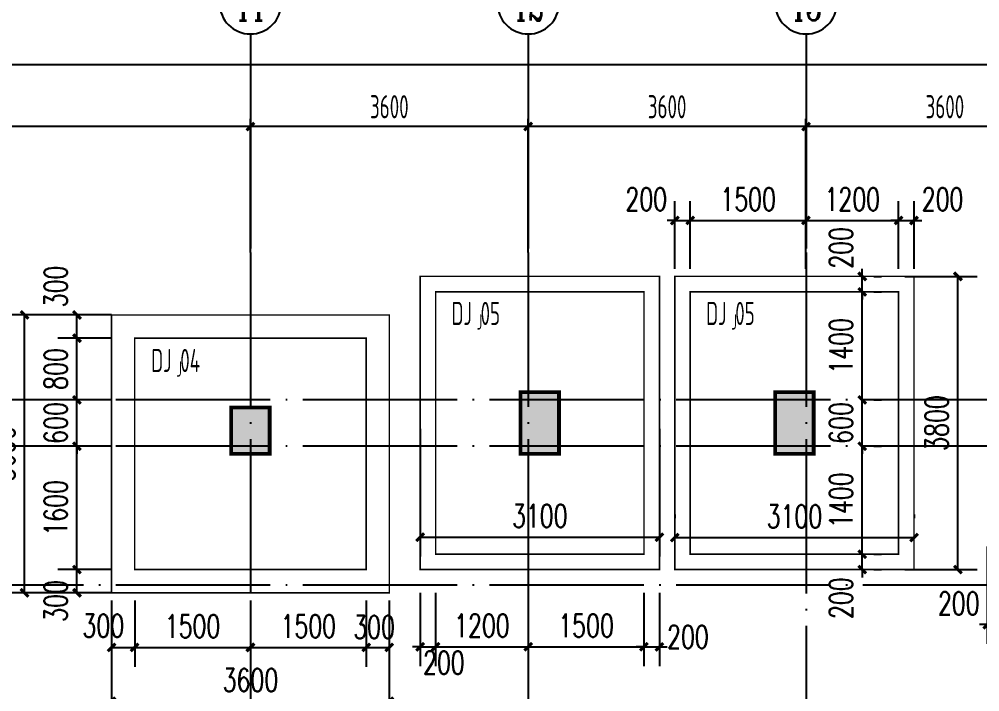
# Model space of a CAD drawing. Extents: x 127019 to 780419, y 327305 to 369305.
# Drawn here: x 225755 to 238203, y 355578 to 364294 of the extents above; entities that cross this region are included whole.
import ezdxf
from ezdxf.enums import TextEntityAlignment as Align

# ---------------------------------------------------------------- set-up
doc = ezdxf.new("R2010")
doc.units = 0
doc.header["$LTSCALE"] = 1000
doc.header["$MEASUREMENT"] = 0
doc.linetypes.add('CONTINOUS', pattern=[0])
doc.linetypes.add('DOTE', pattern=[2.42, 2, -0.2, 0.02, -0.2])
doc.layers.get('0').update_dxf_attribs({"linetype": 'CONTINUOUS'})
doc.layers.get('Defpoints').update_dxf_attribs({"linetype": 'CONTINUOUS'})
for name, color, linetype in [('1503', 7, 'CONTINUOUS'), ('2106', 2, 'CONTINUOUS'), ('AXIS_TEXT', 7, 'CONTINUOUS'), ('COLU', 7, 'CONTINUOUS'), ('COLUMN', 7, 'CONTINUOUS'), ('DIM', 3, 'CONTINUOUS'), ('DOTE', 8, 'DOTE'), ('PUB_DIM', 3, 'CONTINUOUS'), ('柱涂实', 54, 'CONTINUOUS')]:
    doc.layers.add(name, color=color, linetype=linetype)
doc.styles.add('_TCH_DIM_T3', font='SIMPLEX', dxfattribs={"width": 0.705882, "bigfont": 'GBCBIG'})
doc.styles.add('COMPLEX', font='COMPLEX.shx')
doc.styles.get("Standard").update_dxf_attribs({"font": 'gbxwxt.shx', "bigfont": 'gbhzfs.shx'})
doc.styles.add('TSSD_Dimension', font='gbxwxt.shx', dxfattribs={"width": 0.7, "bigfont": 'gbhzfs.shx'})
doc.dimstyles.new('_TCH_ARCH&&100', dxfattribs={"dimtxt": 297.5, "dimasz": 100, "dimexe": 250, "dimexo": 300, "dimgap": 126.25, "dimtad": 1, "dimdec": 0, "dimzin": 0, "dimdsep": 46, "dimtxsty": '_TCH_DIM_T3', "dimblk": 'ARCHTICK', "dimcen": 0.09, "dimclrt": 7, "dimazin": 2, "dimtfac": 1, "dimtdec": 0, "dimtix": 1, "dimtmove": 2, "dimatfit": 3, "dimfxl": 0, "dimtolj": 1, "dimtzin": 0, "dimarcsym": 0})
doc.dimstyles.new('TSSD_100_100', dxfattribs={"dimtxt": 300, "dimasz": 100, "dimexe": 100, "dimexo": 250, "dimgap": 100, "dimtad": 1, "dimdec": 0, "dimzin": 0, "dimdsep": 46, "dimtxsty": 'TSSD_Dimension', "dimblk": 'ARCHTICK', "dimcen": 0, "dimdle": 100, "dimclrt": 7, "dimadec": 0, "dimazin": 0, "dimtfac": 1, "dimtdec": 0, "dimtix": 1, "dimtmove": 2, "dimatfit": 3, "dimfxl": 0, "dimtolj": 1, "dimtzin": 0, "dimarcsym": 0})

# ---------------------------------------------------------------- blocks, each defined once
blk = doc.blocks.new('_axiso')
blk.add_circle((0, 0), 0.5)
at = {"layer": 'AXIS_TEXT', "style": 'COMPLEX', "width": 1.041667}
blk.add_attdef('A', text='', height=0.56, dxfattribs=at).set_placement((-0.25, -0.28), (0.25, -0.28), align=Align.FIT)
blk = doc.blocks.new('_ArchTick')
at = {"color": 0, "linetype": 'ByBlock', "const_width": 0.4}
blk.add_lwpolyline([(-0.5, -0.5), (0.5, 0.5)], dxfattribs=at)
blk = doc.blocks.new('*D79')
at = {"layer": 'Defpoints', "color": 0, "linetype": 'CONTINOUS', "transparency": 16777216}
for p in [(235951, 362903), (235951, 361022), (239551, 361022)]:
    blk.add_point(p, dxfattribs=at)
at = {"layer": 'PUB_DIM', "color": 0, "linetype": 'CONTINOUS', "lineweight": -2, "transparency": 16777216}
for p, q in [((239651, 362903), (235851, 362903)), ((235951, 361272), (235951, 363003)), ((239551, 361272), (239551, 363003))]:
    blk.add_line(p, q, dxfattribs=at)
at = {"layer": 'PUB_DIM', "color": 0, "linetype": 'CONTINOUS', "lineweight": -2, "transparency": 16777216, "xscale": 100, "yscale": 100, "zscale": 100, "rotation": 180}
blk.add_blockref('_ArchTick', (235951, 362903), dxfattribs=at)
at = {"layer": 'PUB_DIM', "color": 0, "linetype": 'CONTINOUS', "lineweight": -2, "transparency": 16777216, "xscale": 100, "yscale": 100, "zscale": 100}
blk.add_blockref('_ArchTick', (239551, 362903), dxfattribs=at)
at = {"layer": 'PUB_DIM', "color": 7, "linetype": 'CONTINOUS', "transparency": 16777216, "insert": (237751, 363160), "char_height": 300, "attachment_point": 5, "style": 'TSSD_Dimension'}
blk.add_mtext('\\A1;3600', dxfattribs=at)
blk = doc.blocks.new('*D69')
at = {"layer": 'Defpoints', "color": 0, "linetype": 'CONTINOUS', "transparency": 16777216}
for p in [(232351, 362903), (232351, 361022), (235951, 361022)]:
    blk.add_point(p, dxfattribs=at)
at = {"layer": 'PUB_DIM', "color": 0, "linetype": 'CONTINOUS', "lineweight": -2, "transparency": 16777216}
for p, q in [((236051, 362903), (232251, 362903)), ((232351, 361272), (232351, 363003)), ((235951, 361272), (235951, 363003))]:
    blk.add_line(p, q, dxfattribs=at)
at = {"layer": 'PUB_DIM', "color": 0, "linetype": 'CONTINOUS', "lineweight": -2, "transparency": 16777216, "xscale": 100, "yscale": 100, "zscale": 100, "rotation": 180}
blk.add_blockref('_ArchTick', (232351, 362903), dxfattribs=at)
at = {"layer": 'PUB_DIM', "color": 0, "linetype": 'CONTINOUS', "lineweight": -2, "transparency": 16777216, "xscale": 100, "yscale": 100, "zscale": 100}
blk.add_blockref('_ArchTick', (235951, 362903), dxfattribs=at)
at = {"layer": 'PUB_DIM', "color": 7, "linetype": 'CONTINOUS', "transparency": 16777216, "insert": (234151, 363160), "char_height": 300, "attachment_point": 5, "style": 'TSSD_Dimension'}
blk.add_mtext('\\A1;3600', dxfattribs=at)
blk = doc.blocks.new('*D68')
at = {"layer": 'Defpoints', "color": 0, "linetype": 'CONTINOUS', "transparency": 16777216}
for p in [(228751, 362903), (228751, 361022), (232351, 361022)]:
    blk.add_point(p, dxfattribs=at)
at = {"layer": 'PUB_DIM', "color": 0, "linetype": 'CONTINOUS', "lineweight": -2, "transparency": 16777216}
for p, q in [((232451, 362903), (228651, 362903)), ((228751, 361272), (228751, 363003)), ((232351, 361272), (232351, 363003))]:
    blk.add_line(p, q, dxfattribs=at)
at = {"layer": 'PUB_DIM', "color": 0, "linetype": 'CONTINOUS', "lineweight": -2, "transparency": 16777216, "xscale": 100, "yscale": 100, "zscale": 100, "rotation": 180}
blk.add_blockref('_ArchTick', (228751, 362903), dxfattribs=at)
at = {"layer": 'PUB_DIM', "color": 0, "linetype": 'CONTINOUS', "lineweight": -2, "transparency": 16777216, "xscale": 100, "yscale": 100, "zscale": 100}
blk.add_blockref('_ArchTick', (232351, 362903), dxfattribs=at)
at = {"layer": 'PUB_DIM', "color": 7, "linetype": 'CONTINOUS', "transparency": 16777216, "insert": (230551, 363160), "char_height": 300, "attachment_point": 5, "style": 'TSSD_Dimension'}
blk.add_mtext('\\A1;3600', dxfattribs=at)
blk = doc.blocks.new('*D67')
at = {"layer": 'Defpoints', "color": 0, "linetype": 'CONTINOUS', "transparency": 16777216}
for p in [(221551, 362903), (221551, 361022), (228751, 361022)]:
    blk.add_point(p, dxfattribs=at)
at = {"layer": 'PUB_DIM', "color": 0, "linetype": 'CONTINOUS', "lineweight": -2, "transparency": 16777216}
for p, q in [((228851, 362903), (221451, 362903)), ((221551, 361272), (221551, 363003)), ((228751, 361272), (228751, 363003))]:
    blk.add_line(p, q, dxfattribs=at)
at = {"layer": 'PUB_DIM', "color": 0, "linetype": 'CONTINOUS', "lineweight": -2, "transparency": 16777216, "xscale": 100, "yscale": 100, "zscale": 100, "rotation": 180}
blk.add_blockref('_ArchTick', (221551, 362903), dxfattribs=at)
at = {"layer": 'PUB_DIM', "color": 0, "linetype": 'CONTINOUS', "lineweight": -2, "transparency": 16777216, "xscale": 100, "yscale": 100, "zscale": 100}
blk.add_blockref('_ArchTick', (228751, 362903), dxfattribs=at)
at = {"layer": 'PUB_DIM', "color": 7, "linetype": 'CONTINOUS', "transparency": 16777216, "insert": (225151, 363161), "char_height": 300, "attachment_point": 5, "style": 'TSSD_Dimension'}
blk.add_mtext('\\A1;7200', dxfattribs=at)
blk = doc.blocks.new('*D62')
at = {"layer": 'Defpoints', "color": 0, "linetype": 'CONTINOUS', "transparency": 16777216}
for p in [(192751, 363703), (192751, 361022), (239551, 361022)]:
    blk.add_point(p, dxfattribs=at)
at = {"layer": 'PUB_DIM', "color": 0, "linetype": 'CONTINOUS', "lineweight": -2, "transparency": 16777216}
for p, q in [((192751, 361272), (192751, 363803)), ((239551, 361272), (239551, 363803)), ((239651, 363703), (192651, 363703))]:
    blk.add_line(p, q, dxfattribs=at)
at = {"layer": 'PUB_DIM', "color": 0, "linetype": 'CONTINOUS', "lineweight": -2, "transparency": 16777216, "xscale": 100, "yscale": 100, "zscale": 100}
for p, rotation in [((192751, 363703), 179.9999999999991), ((239551, 363703), 359.9999999999991)]:
    blk.add_blockref('_ArchTick', p, dxfattribs=dict(at, rotation=rotation))
at = {"layer": 'PUB_DIM', "color": 7, "linetype": 'CONTINOUS', "transparency": 16777216, "insert": (216151, 363960), "char_height": 300, "attachment_point": 5, "style": 'TSSD_Dimension'}
blk.add_mtext('\\A1;46800', dxfattribs=at)
blk = doc.blocks.new('A$C5E704440')
at = {"layer": '2106', "color": 8}
for points in [[(40000, 700), (39500, 700), (40000, -100), (39500, -100)], [(43300, 700), (42800, 700), (43300, -100), (42800, -100)], [(36250, 500), (35750, 500), (36250, -100), (35750, -100)]]:
    blk.add_solid(points, dxfattribs=at)
at = {"layer": 'COLUMN'}
for points in [[(39500, -100), (40000, -100), (40000, 700), (39500, 700)], [(42800, -100), (43300, -100), (43300, 699), (42800, 699)], [(35750, -100), (36250, -100), (36250, 500), (35750, 500)]]:
    blk.add_lwpolyline(points, close=True, dxfattribs=at)
blk = doc.blocks.new('*D437')
at = {"layer": 'Defpoints', "color": 0, "linetype": 'CONTINOUS', "transparency": 16777216}
for p in [(234251, 357576), (237351, 357576), (237351, 357576)]:
    blk.add_point(p, dxfattribs=at)
at = {"layer": 'PUB_DIM', "color": 0, "linetype": 'CONTINOUS', "lineweight": -2, "transparency": 16777216}
for p, q in [((234251, 357876), (234251, 357826)), ((237351, 357876), (237351, 357826)), ((234251, 357576), (237351, 357576))]:
    blk.add_line(p, q, dxfattribs=at)
at = {"layer": 'PUB_DIM', "color": 0, "linetype": 'CONTINOUS', "lineweight": -2, "transparency": 16777216, "xscale": 100, "yscale": 100, "zscale": 100, "rotation": 180}
blk.add_blockref('_ArchTick', (234251, 357576), dxfattribs=at)
at = {"layer": 'PUB_DIM', "color": 0, "linetype": 'CONTINOUS', "lineweight": -2, "transparency": 16777216, "xscale": 100, "yscale": 100, "zscale": 100}
blk.add_blockref('_ArchTick', (237351, 357576), dxfattribs=at)
at = {"layer": 'PUB_DIM', "color": 7, "linetype": 'CONTINOUS', "transparency": 16777216, "insert": (235801, 357851), "char_height": 297.5, "attachment_point": 5, "style": '_TCH_DIM_T3'}
blk.add_mtext('\\A1;3100', dxfattribs=at)
blk = doc.blocks.new('*D438')
at = {"layer": 'Defpoints', "color": 0, "linetype": 'CONTINOUS', "transparency": 16777216}
for p in [(234451, 361686), (234251, 360761), (234451, 360761)]:
    blk.add_point(p, dxfattribs=at)
at = {"layer": 'PUB_DIM', "color": 0, "linetype": 'CONTINOUS', "lineweight": -2, "transparency": 16777216}
for p, q in [((234251, 361061), (234251, 361936)), ((234451, 361061), (234451, 361936)), ((234251, 361686), (234151, 361686)), ((234251, 361686), (234451, 361686)), ((234451, 361686), (234551, 361686))]:
    blk.add_line(p, q, dxfattribs=at)
at = {"layer": 'PUB_DIM', "color": 0, "linetype": 'CONTINOUS', "lineweight": -2, "transparency": 16777216, "xscale": 100, "yscale": 100, "zscale": 100}
blk.add_blockref('_ArchTick', (234251, 361686), dxfattribs=at)
at = {"layer": 'PUB_DIM', "color": 0, "linetype": 'CONTINOUS', "lineweight": -2, "transparency": 16777216, "xscale": 100, "yscale": 100, "zscale": 100, "rotation": 180}
blk.add_blockref('_ArchTick', (234451, 361686), dxfattribs=at)
at = {"layer": 'PUB_DIM', "color": 7, "linetype": 'CONTINOUS', "transparency": 16777216, "insert": (233881, 361961), "char_height": 297.5, "attachment_point": 5, "style": '_TCH_DIM_T3'}
blk.add_mtext('\\A1;200', dxfattribs=at)
blk = doc.blocks.new('*D439')
at = {"layer": 'Defpoints', "color": 0, "linetype": 'CONTINOUS', "transparency": 16777216}
for p in [(235951, 361686), (234451, 360761), (235951, 360761)]:
    blk.add_point(p, dxfattribs=at)
at = {"layer": 'PUB_DIM', "color": 0, "linetype": 'CONTINOUS', "lineweight": -2, "transparency": 16777216}
for p, q in [((234451, 361061), (234451, 361936)), ((235951, 361061), (235951, 361936)), ((234451, 361686), (235951, 361686))]:
    blk.add_line(p, q, dxfattribs=at)
at = {"layer": 'PUB_DIM', "color": 0, "linetype": 'CONTINOUS', "lineweight": -2, "transparency": 16777216, "xscale": 100, "yscale": 100, "zscale": 100, "rotation": 180}
blk.add_blockref('_ArchTick', (234451, 361686), dxfattribs=at)
at = {"layer": 'PUB_DIM', "color": 0, "linetype": 'CONTINOUS', "lineweight": -2, "transparency": 16777216, "xscale": 100, "yscale": 100, "zscale": 100}
blk.add_blockref('_ArchTick', (235951, 361686), dxfattribs=at)
at = {"layer": 'PUB_DIM', "color": 7, "linetype": 'CONTINOUS', "transparency": 16777216, "insert": (235201, 361961), "char_height": 297.5, "attachment_point": 5, "style": '_TCH_DIM_T3'}
blk.add_mtext('\\A1;1500', dxfattribs=at)
blk = doc.blocks.new('*D440')
at = {"layer": 'Defpoints', "color": 0, "linetype": 'CONTINOUS', "transparency": 16777216}
for p in [(237151, 361686), (235951, 360761), (237151, 360761)]:
    blk.add_point(p, dxfattribs=at)
at = {"layer": 'PUB_DIM', "color": 0, "linetype": 'CONTINOUS', "lineweight": -2, "transparency": 16777216}
for p, q in [((235951, 361061), (235951, 361936)), ((237151, 361061), (237151, 361936)), ((235951, 361686), (237151, 361686))]:
    blk.add_line(p, q, dxfattribs=at)
at = {"layer": 'PUB_DIM', "color": 0, "linetype": 'CONTINOUS', "lineweight": -2, "transparency": 16777216, "xscale": 100, "yscale": 100, "zscale": 100, "rotation": 180}
blk.add_blockref('_ArchTick', (235951, 361686), dxfattribs=at)
at = {"layer": 'PUB_DIM', "color": 0, "linetype": 'CONTINOUS', "lineweight": -2, "transparency": 16777216, "xscale": 100, "yscale": 100, "zscale": 100}
blk.add_blockref('_ArchTick', (237151, 361686), dxfattribs=at)
at = {"layer": 'PUB_DIM', "color": 7, "linetype": 'CONTINOUS', "transparency": 16777216, "insert": (236551, 361961), "char_height": 297.5, "attachment_point": 5, "style": '_TCH_DIM_T3'}
blk.add_mtext('\\A1;1200', dxfattribs=at)
blk = doc.blocks.new('*D441')
at = {"layer": 'Defpoints', "color": 0, "linetype": 'CONTINOUS', "transparency": 16777216}
for p in [(237351, 361686), (237151, 360761), (237351, 360761)]:
    blk.add_point(p, dxfattribs=at)
at = {"layer": 'PUB_DIM', "color": 0, "linetype": 'CONTINOUS', "lineweight": -2, "transparency": 16777216}
for p, q in [((237151, 361061), (237151, 361936)), ((237351, 361061), (237351, 361936)), ((237151, 361686), (237051, 361686)), ((237151, 361686), (237351, 361686)), ((237351, 361686), (237451, 361686))]:
    blk.add_line(p, q, dxfattribs=at)
at = {"layer": 'PUB_DIM', "color": 0, "linetype": 'CONTINOUS', "lineweight": -2, "transparency": 16777216, "xscale": 100, "yscale": 100, "zscale": 100}
blk.add_blockref('_ArchTick', (237151, 361686), dxfattribs=at)
at = {"layer": 'PUB_DIM', "color": 0, "linetype": 'CONTINOUS', "lineweight": -2, "transparency": 16777216, "xscale": 100, "yscale": 100, "zscale": 100, "rotation": 180}
blk.add_blockref('_ArchTick', (237351, 361686), dxfattribs=at)
at = {"layer": 'PUB_DIM', "color": 7, "linetype": 'CONTINOUS', "transparency": 16777216, "insert": (237721, 361961), "char_height": 297.5, "attachment_point": 5, "style": '_TCH_DIM_T3'}
blk.add_mtext('\\A1;200', dxfattribs=at)
blk = doc.blocks.new('*D442')
at = {"layer": 'Defpoints', "color": 0, "linetype": 'CONTINOUS', "transparency": 16777216}
for p in [(230951, 359287), (234051, 359287), (234051, 357582)]:
    blk.add_point(p, dxfattribs=at)
at = {"layer": 'PUB_DIM', "color": 0, "linetype": 'CONTINOUS', "lineweight": -2, "transparency": 16777216}
for p, q in [((230951, 358987), (230951, 357332)), ((234051, 358987), (234051, 357332)), ((230951, 357582), (234051, 357582))]:
    blk.add_line(p, q, dxfattribs=at)
at = {"layer": 'PUB_DIM', "color": 0, "linetype": 'CONTINOUS', "lineweight": -2, "transparency": 16777216, "xscale": 100, "yscale": 100, "zscale": 100, "rotation": 180}
blk.add_blockref('_ArchTick', (230951, 357582), dxfattribs=at)
at = {"layer": 'PUB_DIM', "color": 0, "linetype": 'CONTINOUS', "lineweight": -2, "transparency": 16777216, "xscale": 100, "yscale": 100, "zscale": 100}
blk.add_blockref('_ArchTick', (234051, 357582), dxfattribs=at)
at = {"layer": 'PUB_DIM', "color": 7, "linetype": 'CONTINOUS', "transparency": 16777216, "insert": (232501, 357857), "char_height": 297.5, "attachment_point": 5, "style": '_TCH_DIM_T3'}
blk.add_mtext('\\A1;3100', dxfattribs=at)
blk = doc.blocks.new('*D443')
at = {"layer": 'Defpoints', "color": 0, "linetype": 'CONTINOUS', "transparency": 16777216}
for p in [(230951, 357161), (231151, 357161), (231151, 356161)]:
    blk.add_point(p, dxfattribs=at)
at = {"layer": 'PUB_DIM', "color": 0, "linetype": 'CONTINOUS', "lineweight": -2, "transparency": 16777216}
for p, q in [((230951, 356861), (230951, 355911)), ((231151, 356861), (231151, 355911)), ((230951, 356161), (230851, 356161)), ((230951, 356161), (231151, 356161)), ((231151, 356161), (231251, 356161))]:
    blk.add_line(p, q, dxfattribs=at)
at = {"layer": 'PUB_DIM', "color": 0, "linetype": 'CONTINOUS', "lineweight": -2, "transparency": 16777216, "xscale": 100, "yscale": 100, "zscale": 100}
blk.add_blockref('_ArchTick', (230951, 356161), dxfattribs=at)
at = {"layer": 'PUB_DIM', "color": 0, "linetype": 'CONTINOUS', "lineweight": -2, "transparency": 16777216, "xscale": 100, "yscale": 100, "zscale": 100, "rotation": 180}
blk.add_blockref('_ArchTick', (231151, 356161), dxfattribs=at)
at = {"layer": 'PUB_DIM', "color": 7, "linetype": 'CONTINOUS', "transparency": 16777216, "insert": (231258, 355956), "char_height": 297.5, "attachment_point": 5, "style": '_TCH_DIM_T3'}
blk.add_mtext('\\A1;200', dxfattribs=at)
blk = doc.blocks.new('*D444')
at = {"layer": 'Defpoints', "color": 0, "linetype": 'CONTINOUS', "transparency": 16777216}
for p in [(231151, 357161), (232351, 357161), (232351, 356161)]:
    blk.add_point(p, dxfattribs=at)
at = {"layer": 'PUB_DIM', "color": 0, "linetype": 'CONTINOUS', "lineweight": -2, "transparency": 16777216}
for p, q in [((231151, 356861), (231151, 355911)), ((232351, 356861), (232351, 355911)), ((231151, 356161), (232351, 356161))]:
    blk.add_line(p, q, dxfattribs=at)
at = {"layer": 'PUB_DIM', "color": 0, "linetype": 'CONTINOUS', "lineweight": -2, "transparency": 16777216, "xscale": 100, "yscale": 100, "zscale": 100, "rotation": 180}
blk.add_blockref('_ArchTick', (231151, 356161), dxfattribs=at)
at = {"layer": 'PUB_DIM', "color": 0, "linetype": 'CONTINOUS', "lineweight": -2, "transparency": 16777216, "xscale": 100, "yscale": 100, "zscale": 100}
blk.add_blockref('_ArchTick', (232351, 356161), dxfattribs=at)
at = {"layer": 'PUB_DIM', "color": 7, "linetype": 'CONTINOUS', "transparency": 16777216, "insert": (231751, 356436), "char_height": 297.5, "attachment_point": 5, "style": '_TCH_DIM_T3'}
blk.add_mtext('\\A1;1200', dxfattribs=at)
blk = doc.blocks.new('*D445')
at = {"layer": 'Defpoints', "color": 0, "linetype": 'CONTINOUS', "transparency": 16777216}
for p in [(232351, 357161), (233851, 357161), (233851, 356161)]:
    blk.add_point(p, dxfattribs=at)
at = {"layer": 'PUB_DIM', "color": 0, "linetype": 'CONTINOUS', "lineweight": -2, "transparency": 16777216}
for p, q in [((232351, 356861), (232351, 355911)), ((233851, 356861), (233851, 355911)), ((232351, 356161), (233851, 356161))]:
    blk.add_line(p, q, dxfattribs=at)
at = {"layer": 'PUB_DIM', "color": 0, "linetype": 'CONTINOUS', "lineweight": -2, "transparency": 16777216, "xscale": 100, "yscale": 100, "zscale": 100, "rotation": 180}
blk.add_blockref('_ArchTick', (232351, 356161), dxfattribs=at)
at = {"layer": 'PUB_DIM', "color": 0, "linetype": 'CONTINOUS', "lineweight": -2, "transparency": 16777216, "xscale": 100, "yscale": 100, "zscale": 100}
blk.add_blockref('_ArchTick', (233851, 356161), dxfattribs=at)
at = {"layer": 'PUB_DIM', "color": 7, "linetype": 'CONTINOUS', "transparency": 16777216, "insert": (233101, 356436), "char_height": 297.5, "attachment_point": 5, "style": '_TCH_DIM_T3'}
blk.add_mtext('\\A1;1500', dxfattribs=at)
blk = doc.blocks.new('*D446')
at = {"layer": 'Defpoints', "color": 0, "linetype": 'CONTINOUS', "transparency": 16777216}
for p in [(233851, 357161), (234051, 357161), (234051, 356161)]:
    blk.add_point(p, dxfattribs=at)
at = {"layer": 'PUB_DIM', "color": 0, "linetype": 'CONTINOUS', "lineweight": -2, "transparency": 16777216}
for p, q in [((233851, 356861), (233851, 355911)), ((234051, 356861), (234051, 355911)), ((233851, 356161), (233751, 356161)), ((233851, 356161), (234051, 356161)), ((234051, 356161), (234151, 356161))]:
    blk.add_line(p, q, dxfattribs=at)
at = {"layer": 'PUB_DIM', "color": 0, "linetype": 'CONTINOUS', "lineweight": -2, "transparency": 16777216, "xscale": 100, "yscale": 100, "zscale": 100}
blk.add_blockref('_ArchTick', (233851, 356161), dxfattribs=at)
at = {"layer": 'PUB_DIM', "color": 0, "linetype": 'CONTINOUS', "lineweight": -2, "transparency": 16777216, "xscale": 100, "yscale": 100, "zscale": 100, "rotation": 180}
blk.add_blockref('_ArchTick', (234051, 356161), dxfattribs=at)
at = {"layer": 'PUB_DIM', "color": 7, "linetype": 'CONTINOUS', "transparency": 16777216, "insert": (234421, 356289), "char_height": 297.5, "attachment_point": 5, "style": '_TCH_DIM_T3'}
blk.add_mtext('\\A1;200', dxfattribs=at)
blk = doc.blocks.new('*D447')
at = {"layer": 'Defpoints', "color": 0, "linetype": 'CONTINOUS', "transparency": 16777216}
for p in [(236930, 360961), (237920, 360961), (236930, 357161)]:
    blk.add_point(p, dxfattribs=at)
at = {"layer": 'PUB_DIM', "color": 0, "linetype": 'CONTINOUS', "lineweight": -2, "transparency": 16777216}
for p, q in [((237230, 360961), (238170, 360961)), ((237920, 357161), (237920, 360961)), ((237230, 357161), (238170, 357161))]:
    blk.add_line(p, q, dxfattribs=at)
at = {"layer": 'PUB_DIM', "color": 0, "linetype": 'CONTINOUS', "lineweight": -2, "transparency": 16777216, "xscale": 100, "yscale": 100, "zscale": 100}
for p, rotation in [((237920, 360961), 90), ((237920, 357161), 270)]:
    blk.add_blockref('_ArchTick', p, dxfattribs=dict(at, rotation=rotation))
at = {"layer": 'PUB_DIM', "color": 7, "linetype": 'CONTINOUS', "transparency": 16777216, "insert": (237645, 359061), "char_height": 297.5, "attachment_point": 5, "rotation": 90, "style": '_TCH_DIM_T3'}
blk.add_mtext('\\A1;3800', dxfattribs=at)
blk = doc.blocks.new('*D448')
at = {"layer": 'Defpoints', "color": 0, "linetype": 'CONTINOUS', "transparency": 16777216}
for p in [(236529, 360961), (236680, 360961), (236529, 360761)]:
    blk.add_point(p, dxfattribs=at)
at = {"layer": 'PUB_DIM', "color": 0, "linetype": 'CONTINOUS', "lineweight": -2, "transparency": 16777216}
for p, q in [((236680, 360961), (236680, 361061)), ((236680, 360761), (236680, 360961)), ((236829, 360961), (236930, 360961)), ((236680, 360761), (236680, 360661)), ((236829, 360761), (236930, 360761))]:
    blk.add_line(p, q, dxfattribs=at)
at = {"layer": 'PUB_DIM', "color": 0, "linetype": 'CONTINOUS', "lineweight": -2, "transparency": 16777216, "xscale": 100, "yscale": 100, "zscale": 100}
for p, rotation in [((236680, 360961), 270), ((236680, 360761), 90)]:
    blk.add_blockref('_ArchTick', p, dxfattribs=dict(at, rotation=rotation))
at = {"layer": 'PUB_DIM', "color": 7, "linetype": 'CONTINOUS', "transparency": 16777216, "insert": (236405, 361331), "char_height": 297.5, "attachment_point": 5, "rotation": 90, "style": '_TCH_DIM_T3'}
blk.add_mtext('\\A1;200', dxfattribs=at)
blk = doc.blocks.new('*D449')
at = {"layer": 'Defpoints', "color": 0, "linetype": 'CONTINOUS', "transparency": 16777216}
for p in [(236529, 360761), (236680, 360761), (236529, 359361)]:
    blk.add_point(p, dxfattribs=at)
at = {"layer": 'PUB_DIM', "color": 0, "linetype": 'CONTINOUS', "lineweight": -2, "transparency": 16777216}
for p, q in [((236680, 359361), (236680, 360761)), ((236829, 360761), (236930, 360761)), ((236829, 359361), (236930, 359361))]:
    blk.add_line(p, q, dxfattribs=at)
at = {"layer": 'PUB_DIM', "color": 0, "linetype": 'CONTINOUS', "lineweight": -2, "transparency": 16777216, "xscale": 100, "yscale": 100, "zscale": 100}
for p, rotation in [((236680, 360761), 90), ((236680, 359361), 270)]:
    blk.add_blockref('_ArchTick', p, dxfattribs=dict(at, rotation=rotation))
at = {"layer": 'PUB_DIM', "color": 7, "linetype": 'CONTINOUS', "transparency": 16777216, "insert": (236405, 360061), "char_height": 297.5, "attachment_point": 5, "rotation": 90, "style": '_TCH_DIM_T3'}
blk.add_mtext('\\A1;1400', dxfattribs=at)
blk = doc.blocks.new('*D450')
at = {"layer": 'Defpoints', "color": 0, "linetype": 'CONTINOUS', "transparency": 16777216}
for p in [(236529, 359361), (236680, 359361), (236529, 358761)]:
    blk.add_point(p, dxfattribs=at)
at = {"layer": 'PUB_DIM', "color": 0, "linetype": 'CONTINOUS', "lineweight": -2, "transparency": 16777216}
for p, q in [((236680, 359361), (236680, 359461)), ((236680, 358761), (236680, 359361)), ((236829, 359361), (236930, 359361)), ((236680, 358761), (236680, 358661)), ((236829, 358761), (236930, 358761))]:
    blk.add_line(p, q, dxfattribs=at)
at = {"layer": 'PUB_DIM', "color": 0, "linetype": 'CONTINOUS', "lineweight": -2, "transparency": 16777216, "xscale": 100, "yscale": 100, "zscale": 100}
for p, rotation in [((236680, 359361), 270), ((236680, 358761), 90)]:
    blk.add_blockref('_ArchTick', p, dxfattribs=dict(at, rotation=rotation))
at = {"layer": 'PUB_DIM', "color": 7, "linetype": 'CONTINOUS', "transparency": 16777216, "insert": (236405, 359061), "char_height": 297.5, "attachment_point": 5, "rotation": 90, "style": '_TCH_DIM_T3'}
blk.add_mtext('\\A1;600', dxfattribs=at)
blk = doc.blocks.new('*D451')
at = {"layer": 'Defpoints', "color": 0, "linetype": 'CONTINOUS', "transparency": 16777216}
for p in [(236529, 358761), (236680, 358761), (236529, 357361)]:
    blk.add_point(p, dxfattribs=at)
at = {"layer": 'PUB_DIM', "color": 0, "linetype": 'CONTINOUS', "lineweight": -2, "transparency": 16777216}
for p, q in [((236680, 357361), (236680, 358761)), ((236829, 358761), (236930, 358761)), ((236829, 357361), (236930, 357361))]:
    blk.add_line(p, q, dxfattribs=at)
at = {"layer": 'PUB_DIM', "color": 0, "linetype": 'CONTINOUS', "lineweight": -2, "transparency": 16777216, "xscale": 100, "yscale": 100, "zscale": 100}
for p, rotation in [((236680, 358761), 90), ((236680, 357361), 270)]:
    blk.add_blockref('_ArchTick', p, dxfattribs=dict(at, rotation=rotation))
at = {"layer": 'PUB_DIM', "color": 7, "linetype": 'CONTINOUS', "transparency": 16777216, "insert": (236405, 358061), "char_height": 297.5, "attachment_point": 5, "rotation": 90, "style": '_TCH_DIM_T3'}
blk.add_mtext('\\A1;1400', dxfattribs=at)
blk = doc.blocks.new('*D452')
at = {"layer": 'Defpoints', "color": 0, "linetype": 'CONTINOUS', "transparency": 16777216}
for p in [(236529, 357361), (236680, 357361), (236529, 357161)]:
    blk.add_point(p, dxfattribs=at)
at = {"layer": 'PUB_DIM', "color": 0, "linetype": 'CONTINOUS', "lineweight": -2, "transparency": 16777216}
for p, q in [((236680, 357361), (236680, 357461)), ((236680, 357161), (236680, 357361)), ((236829, 357361), (236930, 357361)), ((236680, 357161), (236680, 357061)), ((236829, 357161), (236930, 357161))]:
    blk.add_line(p, q, dxfattribs=at)
at = {"layer": 'PUB_DIM', "color": 0, "linetype": 'CONTINOUS', "lineweight": -2, "transparency": 16777216, "xscale": 100, "yscale": 100, "zscale": 100}
for p, rotation in [((236680, 357361), 270), ((236680, 357161), 90)]:
    blk.add_blockref('_ArchTick', p, dxfattribs=dict(at, rotation=rotation))
at = {"layer": 'PUB_DIM', "color": 7, "linetype": 'CONTINOUS', "transparency": 16777216, "insert": (236405, 356791), "char_height": 297.5, "attachment_point": 5, "rotation": 90, "style": '_TCH_DIM_T3'}
blk.add_mtext('\\A1;200', dxfattribs=at)
blk = doc.blocks.new('*D457')
at = {"layer": 'Defpoints', "color": 0, "linetype": 'CONTINOUS', "transparency": 16777216}
for p in [(238301, 357761), (238501, 357761), (238501, 356448)]:
    blk.add_point(p, dxfattribs=at)
at = {"layer": 'PUB_DIM', "color": 0, "linetype": 'CONTINOUS', "lineweight": -2, "transparency": 16777216}
for p, q in [((238301, 357461), (238301, 356198)), ((238501, 357461), (238501, 356198)), ((238301, 356448), (238201, 356448)), ((238301, 356448), (238501, 356448)), ((238501, 356448), (238601, 356448))]:
    blk.add_line(p, q, dxfattribs=at)
at = {"layer": 'PUB_DIM', "color": 0, "linetype": 'CONTINOUS', "lineweight": -2, "transparency": 16777216, "xscale": 100, "yscale": 100, "zscale": 100}
blk.add_blockref('_ArchTick', (238301, 356448), dxfattribs=at)
at = {"layer": 'PUB_DIM', "color": 0, "linetype": 'CONTINOUS', "lineweight": -2, "transparency": 16777216, "xscale": 100, "yscale": 100, "zscale": 100, "rotation": 180}
blk.add_blockref('_ArchTick', (238501, 356448), dxfattribs=at)
at = {"layer": 'PUB_DIM', "color": 7, "linetype": 'CONTINOUS', "transparency": 16777216, "insert": (237931, 356723), "char_height": 297.5, "attachment_point": 5, "style": '_TCH_DIM_T3'}
blk.add_mtext('\\A1;200', dxfattribs=at)
blk = doc.blocks.new('*D463')
at = {"layer": 'Defpoints', "color": 0, "linetype": 'CONTINOUS', "transparency": 16777216}
for p in [(225824, 360461), (226951, 360461), (226951, 356861)]:
    blk.add_point(p, dxfattribs=at)
at = {"layer": 'PUB_DIM', "color": 0, "linetype": 'CONTINOUS', "lineweight": -2, "transparency": 16777216}
for p, q in [((226651, 360461), (225574, 360461)), ((225824, 356861), (225824, 360461)), ((226651, 356861), (225574, 356861))]:
    blk.add_line(p, q, dxfattribs=at)
at = {"layer": 'PUB_DIM', "color": 0, "linetype": 'CONTINOUS', "lineweight": -2, "transparency": 16777216, "xscale": 100, "yscale": 100, "zscale": 100}
for p, rotation in [((225824, 360461), 90), ((225824, 356861), 270)]:
    blk.add_blockref('_ArchTick', p, dxfattribs=dict(at, rotation=rotation))
at = {"layer": 'PUB_DIM', "color": 7, "linetype": 'CONTINOUS', "transparency": 16777216, "insert": (225549, 358661), "char_height": 297.5, "attachment_point": 5, "rotation": 90, "style": '_TCH_DIM_T3'}
blk.add_mtext('\\A1;3600', dxfattribs=at)
blk = doc.blocks.new('*D464')
at = {"layer": 'Defpoints', "color": 0, "linetype": 'CONTINOUS', "transparency": 16777216}
for p in [(226503, 357161), (227251, 357161), (227251, 356861)]:
    blk.add_point(p, dxfattribs=at)
at = {"layer": 'PUB_DIM', "color": 0, "linetype": 'CONTINOUS', "lineweight": -2, "transparency": 16777216}
for p, q in [((226951, 357161), (226253, 357161)), ((226503, 356861), (226503, 357161)), ((226951, 356861), (226253, 356861))]:
    blk.add_line(p, q, dxfattribs=at)
at = {"layer": 'PUB_DIM', "color": 0, "linetype": 'CONTINOUS', "lineweight": -2, "transparency": 16777216, "xscale": 100, "yscale": 100, "zscale": 100}
for p, rotation in [((226503, 357161), 90), ((226503, 356861), 270)]:
    blk.add_blockref('_ArchTick', p, dxfattribs=dict(at, rotation=rotation))
at = {"layer": 'PUB_DIM', "color": 7, "linetype": 'CONTINOUS', "transparency": 16777216, "insert": (226228, 356755), "char_height": 297.5, "attachment_point": 5, "rotation": 90, "style": '_TCH_DIM_T3'}
blk.add_mtext('\\A1;300', dxfattribs=at)
blk = doc.blocks.new('*D465')
at = {"layer": 'Defpoints', "color": 0, "linetype": 'CONTINOUS', "transparency": 16777216}
for p in [(226503, 358761), (227251, 358761), (227251, 357161)]:
    blk.add_point(p, dxfattribs=at)
at = {"layer": 'PUB_DIM', "color": 0, "linetype": 'CONTINOUS', "lineweight": -2, "transparency": 16777216}
for p, q in [((226951, 358761), (226253, 358761)), ((226503, 357161), (226503, 358761)), ((226951, 357161), (226253, 357161))]:
    blk.add_line(p, q, dxfattribs=at)
at = {"layer": 'PUB_DIM', "color": 0, "linetype": 'CONTINOUS', "lineweight": -2, "transparency": 16777216, "xscale": 100, "yscale": 100, "zscale": 100}
for p, rotation in [((226503, 358761), 90), ((226503, 357161), 270)]:
    blk.add_blockref('_ArchTick', p, dxfattribs=dict(at, rotation=rotation))
at = {"layer": 'PUB_DIM', "color": 7, "linetype": 'CONTINOUS', "transparency": 16777216, "insert": (226228, 357961), "char_height": 297.5, "attachment_point": 5, "rotation": 90, "style": '_TCH_DIM_T3'}
blk.add_mtext('\\A1;1600', dxfattribs=at)
blk = doc.blocks.new('*D466')
at = {"layer": 'Defpoints', "color": 0, "linetype": 'CONTINOUS', "transparency": 16777216}
for p in [(226503, 359361), (227251, 359361), (227251, 358761)]:
    blk.add_point(p, dxfattribs=at)
at = {"layer": 'PUB_DIM', "color": 0, "linetype": 'CONTINOUS', "lineweight": -2, "transparency": 16777216}
for p, q in [((226503, 359361), (226503, 359461)), ((226951, 359361), (226253, 359361)), ((226503, 358761), (226503, 359361)), ((226951, 358761), (226253, 358761)), ((226503, 358761), (226503, 358661))]:
    blk.add_line(p, q, dxfattribs=at)
at = {"layer": 'PUB_DIM', "color": 0, "linetype": 'CONTINOUS', "lineweight": -2, "transparency": 16777216, "xscale": 100, "yscale": 100, "zscale": 100}
for p, rotation in [((226503, 359361), 270), ((226503, 358761), 90)]:
    blk.add_blockref('_ArchTick', p, dxfattribs=dict(at, rotation=rotation))
at = {"layer": 'PUB_DIM', "color": 7, "linetype": 'CONTINOUS', "transparency": 16777216, "insert": (226228, 359061), "char_height": 297.5, "attachment_point": 5, "rotation": 90, "style": '_TCH_DIM_T3'}
blk.add_mtext('\\A1;600', dxfattribs=at)
blk = doc.blocks.new('*D467')
at = {"layer": 'Defpoints', "color": 0, "linetype": 'CONTINOUS', "transparency": 16777216}
for p in [(226503, 360161), (227251, 360161), (227251, 359361)]:
    blk.add_point(p, dxfattribs=at)
at = {"layer": 'PUB_DIM', "color": 0, "linetype": 'CONTINOUS', "lineweight": -2, "transparency": 16777216}
for p, q in [((226951, 360161), (226253, 360161)), ((226503, 359361), (226503, 360161)), ((226951, 359361), (226253, 359361))]:
    blk.add_line(p, q, dxfattribs=at)
at = {"layer": 'PUB_DIM', "color": 0, "linetype": 'CONTINOUS', "lineweight": -2, "transparency": 16777216, "xscale": 100, "yscale": 100, "zscale": 100}
for p, rotation in [((226503, 360161), 90), ((226503, 359361), 270)]:
    blk.add_blockref('_ArchTick', p, dxfattribs=dict(at, rotation=rotation))
at = {"layer": 'PUB_DIM', "color": 7, "linetype": 'CONTINOUS', "transparency": 16777216, "insert": (226228, 359761), "char_height": 297.5, "attachment_point": 5, "rotation": 90, "style": '_TCH_DIM_T3'}
blk.add_mtext('\\A1;800', dxfattribs=at)
blk = doc.blocks.new('*D468')
at = {"layer": 'Defpoints', "color": 0, "linetype": 'CONTINOUS', "transparency": 16777216}
for p in [(226503, 360461), (227251, 360461), (227251, 360161)]:
    blk.add_point(p, dxfattribs=at)
at = {"layer": 'PUB_DIM', "color": 0, "linetype": 'CONTINOUS', "lineweight": -2, "transparency": 16777216}
for p, q in [((226951, 360461), (226253, 360461)), ((226503, 360161), (226503, 360461)), ((226951, 360161), (226253, 360161))]:
    blk.add_line(p, q, dxfattribs=at)
at = {"layer": 'PUB_DIM', "color": 0, "linetype": 'CONTINOUS', "lineweight": -2, "transparency": 16777216, "xscale": 100, "yscale": 100, "zscale": 100}
for p, rotation in [((226503, 360461), 90), ((226503, 360161), 270)]:
    blk.add_blockref('_ArchTick', p, dxfattribs=dict(at, rotation=rotation))
at = {"layer": 'PUB_DIM', "color": 7, "linetype": 'CONTINOUS', "transparency": 16777216, "insert": (226228, 360831), "char_height": 297.5, "attachment_point": 5, "rotation": 90, "style": '_TCH_DIM_T3'}
blk.add_mtext('\\A1;300', dxfattribs=at)
blk = doc.blocks.new('*D469')
at = {"layer": 'Defpoints', "color": 0, "linetype": 'CONTINOUS', "transparency": 16777216}
for p in [(226951, 356861), (230551, 356861), (230551, 355455)]:
    blk.add_point(p, dxfattribs=at)
at = {"layer": 'PUB_DIM', "color": 0, "linetype": 'CONTINOUS', "lineweight": -2, "transparency": 16777216}
for p, q in [((226951, 356561), (226951, 355205)), ((230551, 356561), (230551, 355205)), ((226951, 355455), (230551, 355455))]:
    blk.add_line(p, q, dxfattribs=at)
at = {"layer": 'PUB_DIM', "color": 0, "linetype": 'CONTINOUS', "lineweight": -2, "transparency": 16777216, "xscale": 100, "yscale": 100, "zscale": 100, "rotation": 180}
blk.add_blockref('_ArchTick', (226951, 355455), dxfattribs=at)
at = {"layer": 'PUB_DIM', "color": 0, "linetype": 'CONTINOUS', "lineweight": -2, "transparency": 16777216, "xscale": 100, "yscale": 100, "zscale": 100}
blk.add_blockref('_ArchTick', (230551, 355455), dxfattribs=at)
at = {"layer": 'PUB_DIM', "color": 7, "linetype": 'CONTINOUS', "transparency": 16777216, "insert": (228751, 355730), "char_height": 297.5, "attachment_point": 5, "style": '_TCH_DIM_T3'}
blk.add_mtext('\\A1;3600', dxfattribs=at)
blk = doc.blocks.new('*D470')
at = {"layer": 'Defpoints', "color": 0, "linetype": 'CONTINOUS', "transparency": 16777216}
for p in [(230251, 357061), (230551, 357061), (230551, 356153)]:
    blk.add_point(p, dxfattribs=at)
at = {"layer": 'PUB_DIM', "color": 0, "linetype": 'CONTINOUS', "lineweight": -2, "transparency": 16777216}
for p, q in [((230251, 356761), (230251, 355903)), ((230551, 356761), (230551, 355903)), ((230251, 356153), (230551, 356153))]:
    blk.add_line(p, q, dxfattribs=at)
at = {"layer": 'PUB_DIM', "color": 0, "linetype": 'CONTINOUS', "lineweight": -2, "transparency": 16777216, "xscale": 100, "yscale": 100, "zscale": 100, "rotation": 180}
blk.add_blockref('_ArchTick', (230251, 356153), dxfattribs=at)
at = {"layer": 'PUB_DIM', "color": 0, "linetype": 'CONTINOUS', "lineweight": -2, "transparency": 16777216, "xscale": 100, "yscale": 100, "zscale": 100}
blk.add_blockref('_ArchTick', (230551, 356153), dxfattribs=at)
at = {"layer": 'PUB_DIM', "color": 7, "linetype": 'CONTINOUS', "transparency": 16777216, "insert": (230354, 356416), "char_height": 297.5, "attachment_point": 5, "style": '_TCH_DIM_T3'}
blk.add_mtext('\\A1;300', dxfattribs=at)
blk = doc.blocks.new('*D471')
at = {"layer": 'Defpoints', "color": 0, "linetype": 'CONTINOUS', "transparency": 16777216}
for p in [(228751, 357061), (230251, 357061), (230251, 356153)]:
    blk.add_point(p, dxfattribs=at)
at = {"layer": 'PUB_DIM', "color": 0, "linetype": 'CONTINOUS', "lineweight": -2, "transparency": 16777216}
for p, q in [((228751, 356761), (228751, 355903)), ((230251, 356761), (230251, 355903)), ((228751, 356153), (230251, 356153))]:
    blk.add_line(p, q, dxfattribs=at)
at = {"layer": 'PUB_DIM', "color": 0, "linetype": 'CONTINOUS', "lineweight": -2, "transparency": 16777216, "xscale": 100, "yscale": 100, "zscale": 100, "rotation": 180}
blk.add_blockref('_ArchTick', (228751, 356153), dxfattribs=at)
at = {"layer": 'PUB_DIM', "color": 0, "linetype": 'CONTINOUS', "lineweight": -2, "transparency": 16777216, "xscale": 100, "yscale": 100, "zscale": 100}
blk.add_blockref('_ArchTick', (230251, 356153), dxfattribs=at)
at = {"layer": 'PUB_DIM', "color": 7, "linetype": 'CONTINOUS', "transparency": 16777216, "insert": (229501, 356428), "char_height": 297.5, "attachment_point": 5, "style": '_TCH_DIM_T3'}
blk.add_mtext('\\A1;1500', dxfattribs=at)
blk = doc.blocks.new('*D472')
at = {"layer": 'Defpoints', "color": 0, "linetype": 'CONTINOUS', "transparency": 16777216}
for p in [(227251, 357061), (228751, 357061), (228751, 356153)]:
    blk.add_point(p, dxfattribs=at)
at = {"layer": 'PUB_DIM', "color": 0, "linetype": 'CONTINOUS', "lineweight": -2, "transparency": 16777216}
for p, q in [((227251, 356761), (227251, 355903)), ((228751, 356761), (228751, 355903)), ((227251, 356153), (228751, 356153))]:
    blk.add_line(p, q, dxfattribs=at)
at = {"layer": 'PUB_DIM', "color": 0, "linetype": 'CONTINOUS', "lineweight": -2, "transparency": 16777216, "xscale": 100, "yscale": 100, "zscale": 100, "rotation": 180}
blk.add_blockref('_ArchTick', (227251, 356153), dxfattribs=at)
at = {"layer": 'PUB_DIM', "color": 0, "linetype": 'CONTINOUS', "lineweight": -2, "transparency": 16777216, "xscale": 100, "yscale": 100, "zscale": 100}
blk.add_blockref('_ArchTick', (228751, 356153), dxfattribs=at)
at = {"layer": 'PUB_DIM', "color": 7, "linetype": 'CONTINOUS', "transparency": 16777216, "insert": (228001, 356428), "char_height": 297.5, "attachment_point": 5, "style": '_TCH_DIM_T3'}
blk.add_mtext('\\A1;1500', dxfattribs=at)
blk = doc.blocks.new('*D473')
at = {"layer": 'Defpoints', "color": 0, "linetype": 'CONTINOUS', "transparency": 16777216}
for p in [(226951, 357061), (227251, 357061), (227251, 356153)]:
    blk.add_point(p, dxfattribs=at)
at = {"layer": 'PUB_DIM', "color": 0, "linetype": 'CONTINOUS', "lineweight": -2, "transparency": 16777216}
for p, q in [((226951, 356761), (226951, 355903)), ((227251, 356761), (227251, 355903)), ((226951, 356153), (227251, 356153))]:
    blk.add_line(p, q, dxfattribs=at)
at = {"layer": 'PUB_DIM', "color": 0, "linetype": 'CONTINOUS', "lineweight": -2, "transparency": 16777216, "xscale": 100, "yscale": 100, "zscale": 100, "rotation": 180}
blk.add_blockref('_ArchTick', (226951, 356153), dxfattribs=at)
at = {"layer": 'PUB_DIM', "color": 0, "linetype": 'CONTINOUS', "lineweight": -2, "transparency": 16777216, "xscale": 100, "yscale": 100, "zscale": 100}
blk.add_blockref('_ArchTick', (227251, 356153), dxfattribs=at)
at = {"layer": 'PUB_DIM', "color": 7, "linetype": 'CONTINOUS', "transparency": 16777216, "insert": (226844, 356434), "char_height": 297.5, "attachment_point": 5, "style": '_TCH_DIM_T3'}
blk.add_mtext('\\A1;300', dxfattribs=at)

msp = doc.modelspace()

# ---------------------------------------------------------------- linework, layer by layer
at = {"layer": 'COLU'}
for p, q in [((232751.2, 359461.5), (232751.2, 358661.5)), ((236051.2, 359461.5), (236051.2, 358661.5))]:
    msp.add_line(p, q, dxfattribs=at)
for points, const_width in [([(230951.2, 357161.5), (230951.2, 360961.5), (234051.2, 360961.5), (234051.2, 357161.5)], 20), ([(234251.2, 357161.5), (234251.2, 360961.5), (237351.2, 360961.5), (237351.2, 357161.5)], 20), ([(233851.2, 357361.5), (233851.2, 360761.5), (231151.2, 360761.5), (231151.2, 357361.5)], 20), ([(237151.2, 357361.5), (237151.2, 360761.5), (234451.2, 360761.5), (234451.2, 357361.5)], 20), ([(230550.9, 356861.5), (230550.9, 360461.5), (226950.9, 360461.5), (226950.9, 356861.5)], 20), ([(230250.9, 357161.5), (230250.9, 360161.5), (227250.9, 360161.5), (227250.9, 357161.5)], 20), ([(232251.2, 359461.5), (232751.2, 359461.5), (232751.2, 358661.5), (232251.2, 358661.5)], 50), ([(235551.2, 359461.5), (236051.2, 359461.5), (236051.2, 358661.5), (235551.2, 358661.5)], 50), ([(228501.2, 359261.5), (229001.2, 359261.5), (229001.2, 358661.5), (228501.2, 358661.5)], 50)]:
    msp.add_lwpolyline(points, close=True, dxfattribs=dict(at, const_width=const_width))
at = {"layer": 'DIM'}
for p, q in [((228751.2, 364102.9), (228751.2, 361321.7)), ((232351.2, 364102.9), (232351.2, 361321.7)), ((232351.2, 364102.9), (232351.2, 361321.7)), ((235951.2, 364102.9), (235951.2, 361321.7))]:
    msp.add_line(p, q, dxfattribs=at)
at = {"layer": 'DOTE'}
for p, q in [((228751.2, 361271.7), (228751.2, 340028.4)), ((232351.2, 361271.7), (232351.2, 351561.5)), ((235951.2, 361271.7), (235951.2, 339451.3)), ((241108.5, 359361.5), (191504.9, 359361.5)), ((241108.5, 359361.5), (232251.2, 359361.5)), ((241108.5, 358761.5), (191504.9, 358761.5)), ((241108.5, 356961.5), (191504.9, 356961.5))]:
    msp.add_line(p, q, dxfattribs=at)

# ---------------------------------------------------------------- block references
at = {"layer": 'DIM'}
ref = msp.add_blockref('_axiso', (228751.2, 364502.9), dxfattribs=dict(at, xscale=-800, yscale=800, zscale=800, rotation=180))
ref.add_attrib('A', '11', dxfattribs={"layer": 'AXIS_TEXT', "height": 448, "style": 'COMPLEX', "width": 0.78125}).set_placement((228551.2, 364278.9), (228951.2, 364278.9), align=Align.FIT)
ref = msp.add_blockref('_axiso', (232351.2, 364502.9), dxfattribs=dict(at, xscale=-800, yscale=800, zscale=800, rotation=180))
ref.add_attrib('A', '12', dxfattribs={"layer": 'AXIS_TEXT', "height": 448, "style": 'COMPLEX', "width": 0.646552}).set_placement((232151.2, 364278.9), (232551.2, 364278.9), align=Align.FIT)
ref = msp.add_blockref('_axiso', (235951.2, 364502.9), dxfattribs=dict(at, xscale=-800, yscale=800, zscale=800, rotation=180))
ref.add_attrib('A', '13', dxfattribs={"layer": 'AXIS_TEXT', "height": 448, "style": 'COMPLEX', "width": 0.646552}).set_placement((235751.2, 364278.9), (236151.2, 364278.9), align=Align.FIT)
at = {"layer": '柱涂实', "color": 7, "linetype": 'CONTINOUS'}
msp.add_blockref('A$C5E704440', (192751.2, 358761.5), dxfattribs=at)

# ---------------------------------------------------------------- texts
at = {"layer": '1503', "width": 0.7}
for s, height, p in [('DJ 05', 300, (231357.5, 360331.2)), ('DJ 05', 300, (234657.5, 360331.2)), ('J', 200, (231683.1, 360271)), ('J', 200, (234983.1, 360271)), ('DJ 04', 300, (227465.3, 359721.4)), ('J', 200, (227790.9, 359661.3))]:
    msp.add_text(s, height=height, dxfattribs=at).set_placement(p)

# ---------------------------------------------------------------- dimensions: what is measured, and where the dimension line sits
at = {"layer": 'PUB_DIM', "linetype": 'CONTINOUS'}
for p1, p2, distance, dimstyle, picture, middle in [((239551.2, 361021.7), (192751.2, 361021.7), -2681.2, 'TSSD_100_100', '*D62', (216151.2, 363960)), ((239551.2, 361021.7), (235951.2, 361021.7), -1881.2, 'TSSD_100_100', '*D79', (237751.2, 363160)), ((234451.2, 360761.5), (235951.2, 360761.5), 924.9, '_TCH_ARCH&&100', '*D439', (235201.2, 361961.4)), ((235951.2, 360761.5), (237151.2, 360761.5), 924.9, '_TCH_ARCH&&100', '*D440', (236551.2, 361961.4)), ((236929.9, 357161.5), (236929.9, 360961.5), -990.2, '_TCH_ARCH&&100', '*D447', (237645.1, 359061.5)), ((236529.2, 359361.5), (236529.2, 360761.5), -150.7, '_TCH_ARCH&&100', '*D449', (236404.9, 360061.5)), ((226950.9, 356861.5), (226950.9, 360461.5), 1127.1, '_TCH_ARCH&&100', '*D463', (225548.8, 358661.5)), ((227250.9, 359361.5), (227250.9, 360161.5), 747.9, '_TCH_ARCH&&100', '*D467', (226228, 359761.5)), ((227250.9, 358761.5), (227250.9, 359361.5), 747.9, '_TCH_ARCH&&100', '*D466', (226228, 359061.5)), ((236529.2, 358761.5), (236529.2, 359361.5), -150.7, '_TCH_ARCH&&100', '*D450', (236404.9, 359061.5)), ((230951.2, 359287), (234051.2, 359287), -1705.1, '_TCH_ARCH&&100', '*D442', (232501.2, 357857)), ((227250.9, 357161.5), (227250.9, 358761.5), 747.9, '_TCH_ARCH&&100', '*D465', (226228, 357961.5)), ((236529.2, 357361.5), (236529.2, 358761.5), -150.7, '_TCH_ARCH&&100', '*D451', (236404.9, 358061.5)), ((234251.2, 357575.5), (237351.2, 357575.5), 0, '_TCH_ARCH&&100', '*D437', (235801.2, 357850.5)), ((231151.2, 357161.5), (232351.2, 357161.5), -1000.5, '_TCH_ARCH&&100', '*D444', (231751.2, 356436)), ((232351.2, 357161.5), (233851.2, 357161.5), -1000.5, '_TCH_ARCH&&100', '*D445', (233101.2, 356436)), ((227250.9, 357060.8), (228750.9, 357060.8), -908, '_TCH_ARCH&&100', '*D472', (228000.9, 356427.8)), ((228750.9, 357060.8), (230250.9, 357060.8), -908, '_TCH_ARCH&&100', '*D471', (229500.9, 356427.8)), ((226950.9, 356861.5), (230550.9, 356861.5), -1406.3, '_TCH_ARCH&&100', '*D469', (228750.9, 355730.2))]:
    dim = msp.add_aligned_dim(p1=p1, p2=p2, distance=distance, dimstyle=dimstyle, dxfattribs=at)
    dim.commit()
    dim.dimension.update_dxf_attribs({"geometry": picture, "text_midpoint": middle})
for base, p1, p2, picture, middle in [((221551.2, 362902.9), (228751.2, 361021.7), (221551.2, 361021.7), '*D67', (225151.2, 363160.8)), ((228751.2, 362902.9), (232351.2, 361021.7), (228751.2, 361021.7), '*D68', (230551.2, 363160)), ((232351.2, 362902.9), (235951.2, 361021.7), (232351.2, 361021.7), '*D69', (234151.2, 363160))]:
    dim = msp.add_linear_dim(base=base, p1=p1, p2=p2, dimstyle='TSSD_100_100', dxfattribs=at)
    dim.commit()
    dim.dimension.update_dxf_attribs({"geometry": picture, "text_midpoint": middle})
for base, p1, p2, angle, picture, middle in [((234451.2, 361686.4), (234251.2, 360761.5), (234451.2, 360761.5), 0, '*D438', (233881.2, 361961.4)), ((237351.2, 361686.4), (237151.2, 360761.5), (237351.2, 360761.5), 0, '*D441', (237721.2, 361961.4)), ((236679.9, 360961.5), (236529.2, 360761.5), (236529.2, 360961.5), 90, '*D448', (236404.9, 361331.5)), ((226503, 360461.5), (227250.9, 360161.5), (227250.9, 360461.5), 90, '*D468', (226228, 360831.5)), ((238500.7, 356447.8), (238300.7, 357761.2), (238500.7, 357761.2), 0, '*D457', (237930.7, 356722.8)), ((236679.9, 357361.5), (236529.2, 357161.5), (236529.2, 357361.5), 90, '*D452', (236404.9, 356791.5)), ((226503, 357161.5), (227250.9, 356861.5), (227250.9, 357161.5), 90, '*D464', (226228, 356754.8)), ((231151.2, 356161), (230951.2, 357161.5), (231151.2, 357161.5), 0, '*D443', (231257.8, 355955.9)), ((234051.2, 356161), (233851.2, 357161.5), (234051.2, 357161.5), 0, '*D446', (234421.2, 356288.7)), ((227250.9, 356152.8), (226950.9, 357060.8), (227250.9, 357060.8), 0, '*D473', (226844.2, 356434)), ((230550.9, 356152.8), (230250.9, 357060.8), (230550.9, 357060.8), 0, '*D470', (230353.6, 356415.6))]:
    dim = msp.add_linear_dim(base=base, p1=p1, p2=p2, angle=angle, dimstyle='_TCH_ARCH&&100', dxfattribs=at)
    dim.commit()
    dim.dimension.update_dxf_attribs({"geometry": picture, "text_midpoint": middle, "dimtype": 129})

doc.saveas('drawing.dxf')
